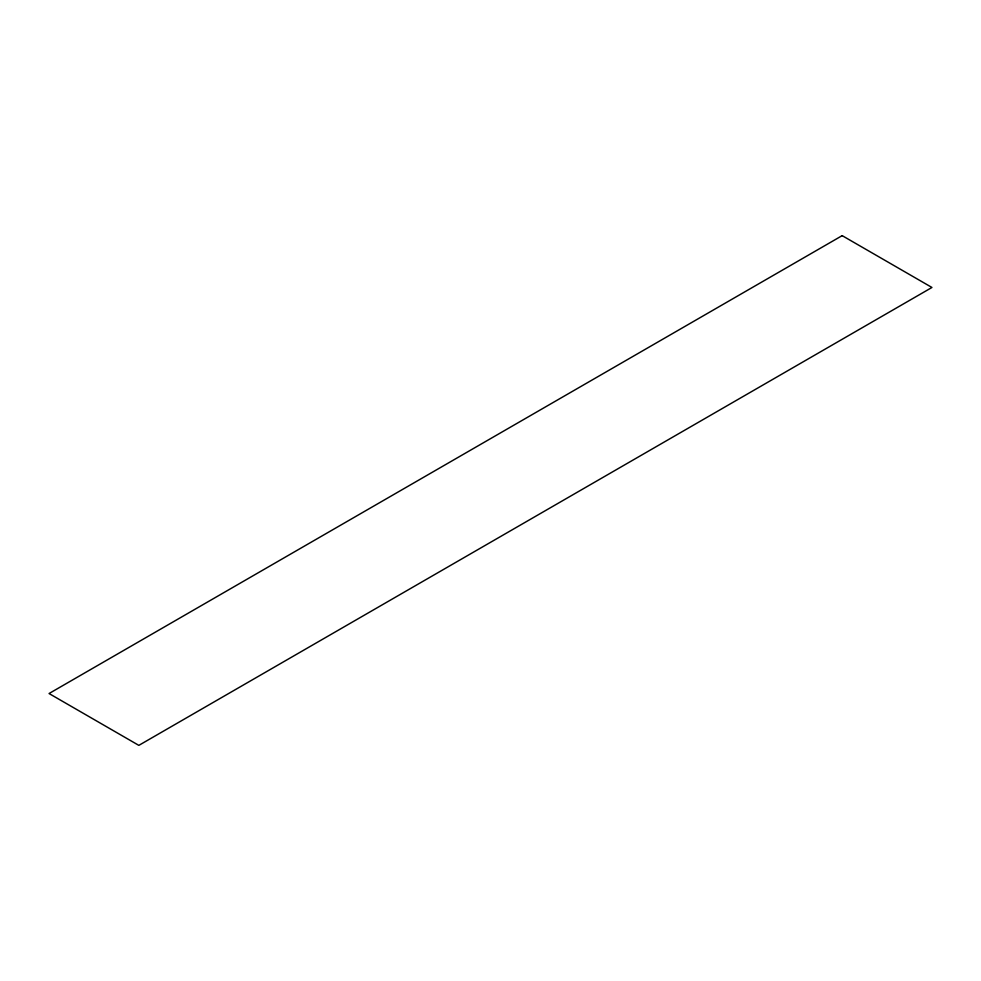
<?xml version="1.0" encoding="UTF-8"?>
<svg xmlns="http://www.w3.org/2000/svg" width="981" height="981" viewBox="0 0 981 981"><rect width="100%" height="100%" fill="white"/><g stroke="black" fill="none" stroke-linecap="round" stroke-linejoin="round"><path stroke-width="1.47" d="M842.164 235.636L49.05 693.53L138.836 745.364L931.95 287.47L842.164 235.636"/></g></svg>
